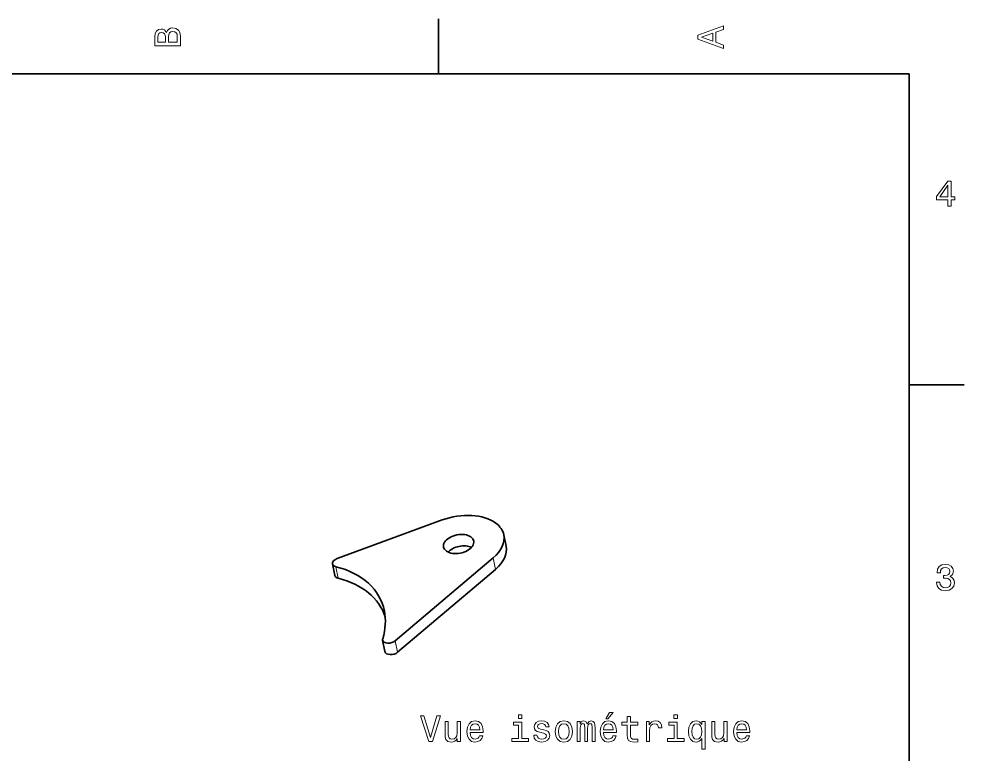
# Model space of a CAD drawing. Extents: x 0 to 297, y 0 to 210.
# Drawn here: x 165.4 to 294.5, y 107 to 207.5 of the extents above; entities that cross this region are included whole.
import ezdxf

# ---------------------------------------------------------------- set-up
doc = ezdxf.new("R2010")
doc.units = 0

msp = doc.modelspace()

# ---------------------------------------------------------------- linework, layer by layer
at = {"color": 7, "lineweight": 35, "ltscale": 0.1875}
for p, q in [((222.699997, 200), (222.699997, 207.5)), ((287, 157.5), (294.5, 157.5))]:
    msp.add_line(p, q, dxfattribs=at)
at = {"color": 7, "lineweight": 35}
for p, q in [((287, 200), (10, 200)), ((287, 10), (287, 200))]:
    msp.add_line(p, q, dxfattribs=at)
at = {"color": 7, "lineweight": 35, "ltscale": 0.382294}
msp.add_line((223.183716, 139.011719), (208.834854, 133.725082), dxfattribs=at)
at = {"color": 7, "lineweight": 35, "ltscale": 0.039934}
for p, q in [((231.935242, 135.411636), (231.617188, 136.977005)), ((208.213547, 133.003891), (208.531616, 131.438538)), ((215.383148, 121.025826), (215.065094, 122.591194))]:
    msp.add_line(p, q, dxfattribs=at)
at = {"color": 7, "lineweight": 35, "ltscale": 0.438259}
for p, q in [((230.165558, 133.826553), (216.794617, 122.489365)), ((230.483612, 132.261185), (217.112686, 120.923996))]:
    msp.add_line(p, q, dxfattribs=at)
at = {"color": 7, "lineweight": 13, "ltscale": 0.039934}
for p, q in [((230.483612, 132.261185), (230.165558, 133.826553)), ((208.679459, 132.617004), (208.997513, 131.051636)), ((217.112686, 120.923996), (216.794617, 122.489365))]:
    msp.add_line(p, q, dxfattribs=at)
at = {"color": 7, "lineweight": 13}
for points in [[(185.542007, 205.630417), (185.249496, 205.983429), (185.052811, 206.074219), (184.81073, 206.104477), (184.432495, 206.03891), (184.160156, 205.842224), (183.993729, 205.524506), (183.933212, 205.080704), (183.933212, 203.835022), (187.433212, 203.835022), (187.433212, 205.151306), (187.36261, 205.620331), (187.155838, 205.968307), (186.828018, 206.185165), (186.384216, 206.260818), (186.08667, 206.215424), (185.839554, 206.094391), (185.65799, 205.897705)], [(185.385666, 204.984879), (185.385666, 204.298996), (184.351807, 204.298996), (184.351807, 205.025223), (184.382065, 205.297562), (184.472839, 205.489197), (184.629181, 205.605194), (184.86116, 205.645538), (185.093155, 205.600143), (185.254532, 205.479111), (185.355408, 205.272339)], [(187.014618, 205.095825), (187.014618, 204.298996), (185.809296, 204.298996), (185.809296, 205.050446), (185.844589, 205.368164), (185.9505, 205.595108), (186.132065, 205.731277), (186.394302, 205.776657), (186.671692, 205.731277), (186.863327, 205.605194), (186.979324, 205.393372)], [(261.633209, 203.466858), (261.633209, 203.930847), (260.604401, 204.298996), (260.604401, 205.695969), (261.633209, 206.064133), (261.633209, 206.538193), (258.128174, 205.257217), (258.128174, 204.742798)], [(260.17572, 204.460388), (258.632477, 205), (260.17572, 205.539627)], [(292.277374, 181.916794), (292.731262, 181.916794), (292.731262, 182.784225), (293.23056, 182.784225), (293.23056, 183.187683), (292.731262, 183.187683), (292.731262, 185.341141), (292.272339, 185.341141), (290.739197, 183.228027), (290.739197, 182.784225), (292.277374, 182.784225)], [(291.162842, 183.187683), (292.277374, 184.756134), (292.277374, 183.187683)], [(290.729126, 130.51622), (290.729126, 130.480911), (290.809814, 129.996765), (291.046844, 129.633652), (291.420044, 129.401657), (291.914276, 129.315933), (292.438782, 129.401657), (292.832153, 129.623566), (293.08429, 129.976593), (293.175079, 130.430481), (293.134735, 130.728027), (293.023773, 130.970108), (292.842224, 131.156708), (292.600159, 131.292877), (292.927948, 131.565216), (293.043945, 131.998932), (292.968292, 132.392303), (292.751434, 132.68985), (292.398407, 132.87645), (291.914276, 132.942017), (291.460388, 132.861313), (291.112396, 132.63942), (290.885468, 132.286392), (290.809814, 131.817368), (290.809814, 131.782074), (291.258636, 131.782074), (291.299011, 132.104828), (291.430115, 132.336823), (291.641937, 132.478027), (291.939484, 132.528473), (292.201721, 132.488113), (292.393372, 132.382217), (292.509369, 132.210739), (292.554749, 131.97876), (292.509369, 131.731628), (292.388336, 131.565216), (292.176514, 131.46434), (291.889069, 131.434082), (291.692383, 131.439133), (291.692383, 131.04071), (291.939484, 131.050797), (292.257202, 131.005417), (292.494232, 130.884369), (292.635468, 130.687683), (292.685883, 130.430481), (292.630402, 130.13797), (292.484161, 129.921112), (292.252167, 129.784943), (291.944519, 129.739563), (291.626801, 129.789993), (291.394806, 129.941284), (291.248566, 130.183365), (291.193085, 130.51622)], [(234.083633, 112.366966), (233.614609, 112.366966), (233.614609, 111.86264), (234.083633, 111.86264)], [(245.551941, 111.822296), (245.849487, 111.822296), (246.550491, 112.679642), (246.056259, 112.679642)], [(255.335785, 112.366966), (254.866776, 112.366966), (254.866776, 111.86264), (255.335785, 111.86264)], [(222.489258, 112.250969), (221.611725, 109.270424), (220.709, 112.250969), (220.229889, 112.250969), (221.359573, 108.745926), (221.863892, 108.745926), (222.968353, 112.250969)], [(225.691696, 111.45414), (225.247894, 111.45414), (225.247894, 109.890739), (225.197464, 109.527626), (225.051208, 109.265381), (224.824265, 109.103996), (224.526718, 109.053566), (224.289688, 109.09391), (224.138382, 109.214943), (224.052658, 109.421715), (224.032486, 109.714226), (224.032486, 111.45414), (223.588684, 111.45414), (223.588684, 109.673882), (223.603806, 109.315811), (223.699631, 109.018257), (223.992142, 108.745926), (224.461151, 108.650108), (224.713318, 108.68541), (224.930176, 108.776184), (225.116776, 108.932526), (225.268066, 109.15947), (225.268066, 108.745926), (225.691696, 108.745926)], [(227.028152, 109.971428), (228.803375, 109.971428), (228.808411, 110.1782), (228.727722, 110.758171), (228.505829, 111.191895), (228.152802, 111.45414), (227.683777, 111.549957), (227.224838, 111.449097), (226.871811, 111.166672), (226.644867, 110.707741), (226.564178, 110.102554), (226.639832, 109.482239), (226.866776, 109.028343), (227.214752, 108.745926), (227.66864, 108.650108), (228.062012, 108.715668), (228.384781, 108.887138), (228.621811, 109.15947), (228.75798, 109.522583), (228.319229, 109.522583), (228.228439, 109.320854), (228.097321, 109.169556), (227.724121, 109.048523), (227.436661, 109.103996), (227.219803, 109.28051), (227.078583, 109.56797), (227.028152, 109.956299)], [(227.028152, 110.344627), (227.083633, 110.692612), (227.219803, 110.949814), (227.426575, 111.106155), (227.698914, 111.161629), (227.966202, 111.106155), (228.172974, 110.949814), (228.299057, 110.692612), (228.344437, 110.344627)], [(234.068497, 109.119125), (234.068497, 111.363358), (232.928741, 111.363358), (232.928741, 110.985123), (233.624695, 110.985123), (233.624695, 109.119125), (232.716919, 109.119125), (232.716919, 108.745926), (234.986374, 108.745926), (234.986374, 109.119125)], [(237.074265, 110.324455), (236.645599, 110.425323), (236.327866, 110.541313), (236.221954, 110.778343), (236.252228, 110.944771), (236.358124, 111.065811), (236.529602, 111.141457), (236.776718, 111.171715), (237.013748, 111.141457), (237.200348, 111.050682), (237.321381, 110.914513), (237.371826, 110.732956), (237.805542, 110.732956), (237.805542, 110.743042), (237.729889, 111.070854), (237.523117, 111.328056), (237.200348, 111.489441), (236.776718, 111.549957), (236.348038, 111.489441), (236.03537, 111.323013), (235.838684, 111.075897), (235.778152, 110.763214), (235.823547, 110.460625), (235.964752, 110.24881), (236.196747, 110.097511), (236.534637, 109.9916), (237.028885, 109.870567), (237.331467, 109.744484), (237.41217, 109.643623), (237.442429, 109.492325), (237.397034, 109.305725), (237.276001, 109.164513), (237.079315, 109.073738), (236.817062, 109.04348), (236.539688, 109.073738), (236.337952, 109.179642), (236.201782, 109.351112), (236.146317, 109.588142), (235.717636, 109.588142), (235.788239, 109.184685), (235.99501, 108.892181), (236.32283, 108.715668), (236.776718, 108.650108), (237.250778, 108.715668), (237.598755, 108.892181), (237.810577, 109.174599), (237.88623, 109.542755), (237.83075, 109.860481), (237.674408, 110.077339), (237.417206, 110.218552)], [(238.652802, 110.097511), (238.73349, 109.482239), (238.965485, 109.028343), (239.333633, 108.745926), (239.827866, 108.650108), (240.317062, 108.745926), (240.685211, 109.0233), (240.917206, 109.477196), (241.002945, 110.097511), (240.917206, 110.712784), (240.685211, 111.171715), (240.317062, 111.449097), (239.827866, 111.549957), (239.333633, 111.449097), (238.965485, 111.166672), (238.73349, 110.712784)], [(239.106689, 110.102554), (239.152069, 110.556442), (239.293289, 110.884254), (239.520233, 111.085983), (239.827866, 111.156586), (240.130463, 111.085983), (240.357407, 110.889297), (240.498627, 110.556442), (240.549057, 110.102554), (240.498627, 109.643623), (240.357407, 109.310768), (240.130463, 109.109039), (239.827866, 109.04348), (239.520233, 109.109039), (239.293289, 109.310768), (239.152069, 109.643623)], [(241.643433, 108.745926), (242.051941, 108.745926), (242.051941, 110.556442), (242.077148, 110.828781), (242.152802, 111.025467), (242.268799, 111.141457), (242.42009, 111.186852), (242.541122, 111.1465), (242.621826, 111.045639), (242.66217, 110.874168), (242.677292, 110.647224), (242.677292, 108.745926), (243.060577, 108.745926), (243.060577, 110.556442), (243.0858, 110.823738), (243.161438, 111.020424), (243.282486, 111.141457), (243.433777, 111.186852), (243.55481, 111.1465), (243.635513, 111.045639), (243.685944, 110.647224), (243.685944, 108.745926), (244.094437, 108.745926), (244.094437, 110.616966), (244.069229, 111.005295), (243.988525, 111.302841), (243.827148, 111.484398), (243.564911, 111.549957), (243.257263, 111.449097), (243.020233, 111.156586), (242.833633, 111.444054), (242.52095, 111.549957), (242.23349, 111.449097), (242.036804, 111.166672), (242.036804, 111.45414), (241.643433, 111.45414)], [(245.244293, 109.971428), (247.019516, 109.971428), (247.024551, 110.1782), (246.943863, 110.758171), (246.721954, 111.191895), (246.368942, 111.45414), (245.899918, 111.549957), (245.440979, 111.449097), (245.087952, 111.166672), (244.861008, 110.707741), (244.780319, 110.102554), (244.855972, 109.482239), (245.082916, 109.028343), (245.430893, 108.745926), (245.884781, 108.650108), (246.278152, 108.715668), (246.600922, 108.887138), (246.837952, 109.15947), (246.974121, 109.522583), (246.53537, 109.522583), (246.44458, 109.320854), (246.313461, 109.169556), (245.940262, 109.048523), (245.652802, 109.103996), (245.435944, 109.28051), (245.294724, 109.56797), (245.244293, 109.956299)], [(245.244293, 110.344627), (245.299774, 110.692612), (245.435944, 110.949814), (245.642715, 111.106155), (245.915039, 111.161629), (246.182343, 111.106155), (246.389114, 110.949814), (246.515198, 110.692612), (246.560577, 110.344627)], [(248.487091, 110.985123), (248.487091, 109.628494), (248.517349, 109.189728), (248.658569, 108.887138), (248.940979, 108.710625), (249.42009, 108.650108), (249.94458, 108.675323), (249.94458, 109.058609), (249.561295, 109.028343), (249.213318, 109.068695), (249.026718, 109.194771), (248.94603, 109.406586), (248.930893, 109.70414), (248.930893, 110.985123), (249.94458, 110.985123), (249.94458, 111.363358), (248.930893, 111.363358), (248.930893, 112.155151), (248.487091, 112.155151), (248.487091, 111.363358), (247.72052, 111.363358), (247.72052, 110.985123)], [(251.094437, 108.745926), (251.538239, 108.745926), (251.538239, 110.294197), (251.583633, 110.667397), (251.719803, 110.934685), (251.941696, 111.096069), (252.239258, 111.151543), (252.461151, 111.116241), (252.627579, 111.015381), (252.728439, 110.84391), (252.763748, 110.611923), (253.212585, 110.611923), (253.152069, 111.020424), (252.985657, 111.312927), (252.708267, 111.489441), (252.330032, 111.549957), (252.07283, 111.509613), (251.850922, 111.408752), (251.654236, 111.237282), (251.497894, 111.005295), (251.497894, 111.45414), (251.094437, 111.45414)], [(255.320663, 109.119125), (255.320663, 111.363358), (254.180893, 111.363358), (254.180893, 110.985123), (254.876862, 110.985123), (254.876862, 109.119125), (253.969086, 109.119125), (253.969086, 108.745926), (256.238525, 108.745926), (256.238525, 109.119125)], [(258.664307, 111.035553), (258.507996, 111.262497), (258.331482, 111.423882), (258.124695, 111.514656), (257.887665, 111.549957), (257.458984, 111.449097), (257.126129, 111.166672), (256.909271, 110.712784), (256.833618, 110.102554), (256.909271, 109.487282), (257.126129, 109.033386), (257.458984, 108.745926), (257.887665, 108.650108), (258.124695, 108.680367), (258.326416, 108.766098), (258.50293, 108.92244), (258.664307, 109.15947), (258.664307, 107.696938), (259.108124, 107.696938), (259.108124, 111.45414), (258.664307, 111.45414)], [(257.287537, 110.102554), (257.332916, 110.551399), (257.474121, 110.879211), (257.685944, 111.08094), (257.963318, 111.151543), (258.255829, 111.08094), (258.477722, 110.884254), (258.608856, 110.556442), (258.659271, 110.102554), (258.608856, 109.643623), (258.477722, 109.315811), (258.255829, 109.114082), (257.963318, 109.048523), (257.685944, 109.114082), (257.474121, 109.315811), (257.332916, 109.648666)], [(262.123962, 111.45414), (261.680176, 111.45414), (261.680176, 109.890739), (261.62973, 109.527626), (261.48349, 109.265381), (261.256531, 109.103996), (260.958984, 109.053566), (260.721954, 109.09391), (260.570648, 109.214943), (260.484924, 109.421715), (260.464752, 109.714226), (260.464752, 111.45414), (260.020935, 111.45414), (260.020935, 109.673882), (260.036072, 109.315811), (260.131897, 109.018257), (260.424408, 108.745926), (260.893433, 108.650108), (261.145599, 108.68541), (261.362457, 108.776184), (261.549042, 108.932526), (261.700348, 109.15947), (261.700348, 108.745926), (262.123962, 108.745926)], [(263.460419, 109.971428), (265.235657, 109.971428), (265.240692, 110.1782), (265.160004, 110.758171), (264.93811, 111.191895), (264.585083, 111.45414), (264.116058, 111.549957), (263.657104, 111.449097), (263.304077, 111.166672), (263.077148, 110.707741), (262.99646, 110.102554), (263.072113, 109.482239), (263.299042, 109.028343), (263.647034, 108.745926), (264.100922, 108.650108), (264.494293, 108.715668), (264.817047, 108.887138), (265.054077, 109.15947), (265.190247, 109.522583), (264.751495, 109.522583), (264.660706, 109.320854), (264.529602, 109.169556), (264.156403, 109.048523), (263.868927, 109.103996), (263.652069, 109.28051), (263.510864, 109.56797), (263.460419, 109.956299)], [(263.460419, 110.344627), (263.5159, 110.692612), (263.652069, 110.949814), (263.858856, 111.106155), (264.131165, 111.161629), (264.398468, 111.106155), (264.605255, 110.949814), (264.731323, 110.692612), (264.776703, 110.344627)]]:
    msp.add_lwpolyline(points, close=True, dxfattribs=at)
at = {"color": 7, "lineweight": 35}
for centre, major_axis, ratio, start_param, end_param in [((225.443314, 135.722687), (6.173843, 1.254456), 0.60176, 0.4952920156, 1.820927335), ((225.443314, 135.722687), (6.173843, 1.254456), 0.60176, 6.2831514707, 6.7784773228), ((225.443314, 135.722687), (2.057953, 0.418152), 0.60176, 6.2831502596, 9.4247429132), ((225.443314, 135.722687), (6.173843, 1.254456), 0.60176, 5.4528420033, 6.2831514707), ((225.443314, 135.722687), (2.057953, 0.418152), 0.60176, 5.207680996, 6.2831502596), ((225.443314, 135.722687), (2.057953, 0.418152), 0.60176, 3.141557606, 5.207680996), ((225.761383, 134.157318), (2.057953, 0.418152), 0.60176, 0.683771633, 2.4575375359), ((225.761383, 134.157318), (6.173843, 1.254456), 0.60176, 5.4528420033, 6.2831514707), ((209.193527, 133.203018), (0.97998, 0.19912), 0.60176, 1.820927335, 3.141590597), ((209.193527, 133.203018), (0.97998, 0.19912), 0.60176, 3.141590597, 4.043050783), ((201.440247, 122.482208), (13.553131, 5.164566), 0.679986, 6.1712642535, 7.0570304152), ((209.511597, 131.63765), (0.97998, 0.19912), 0.60176, 3.141590597, 4.043050783), ((201.761459, 120.919403), (13.550354, 5.161057), 0.680053, 6.2520791111, 7.0572458861), ((201.432159, 122.482185), (13.562088, 5.162354), 0.679793, 5.801132768, 6.1715324059), ((216.045059, 122.790337), (0.97998, 0.19912), 0.60176, 2.8290965588, 3.1416330099), ((216.045059, 122.790337), (0.97998, 0.19912), 0.60176, 3.1416330099, 5.4528420033), ((216.363129, 121.224968), (0.97998, 0.19912), 0.60176, 3.1416330099, 5.4528420033)]:
    msp.add_ellipse(centre, major_axis=major_axis, ratio=ratio, start_param=start_param, end_param=end_param, dxfattribs=at)

doc.saveas('drawing.dxf')
